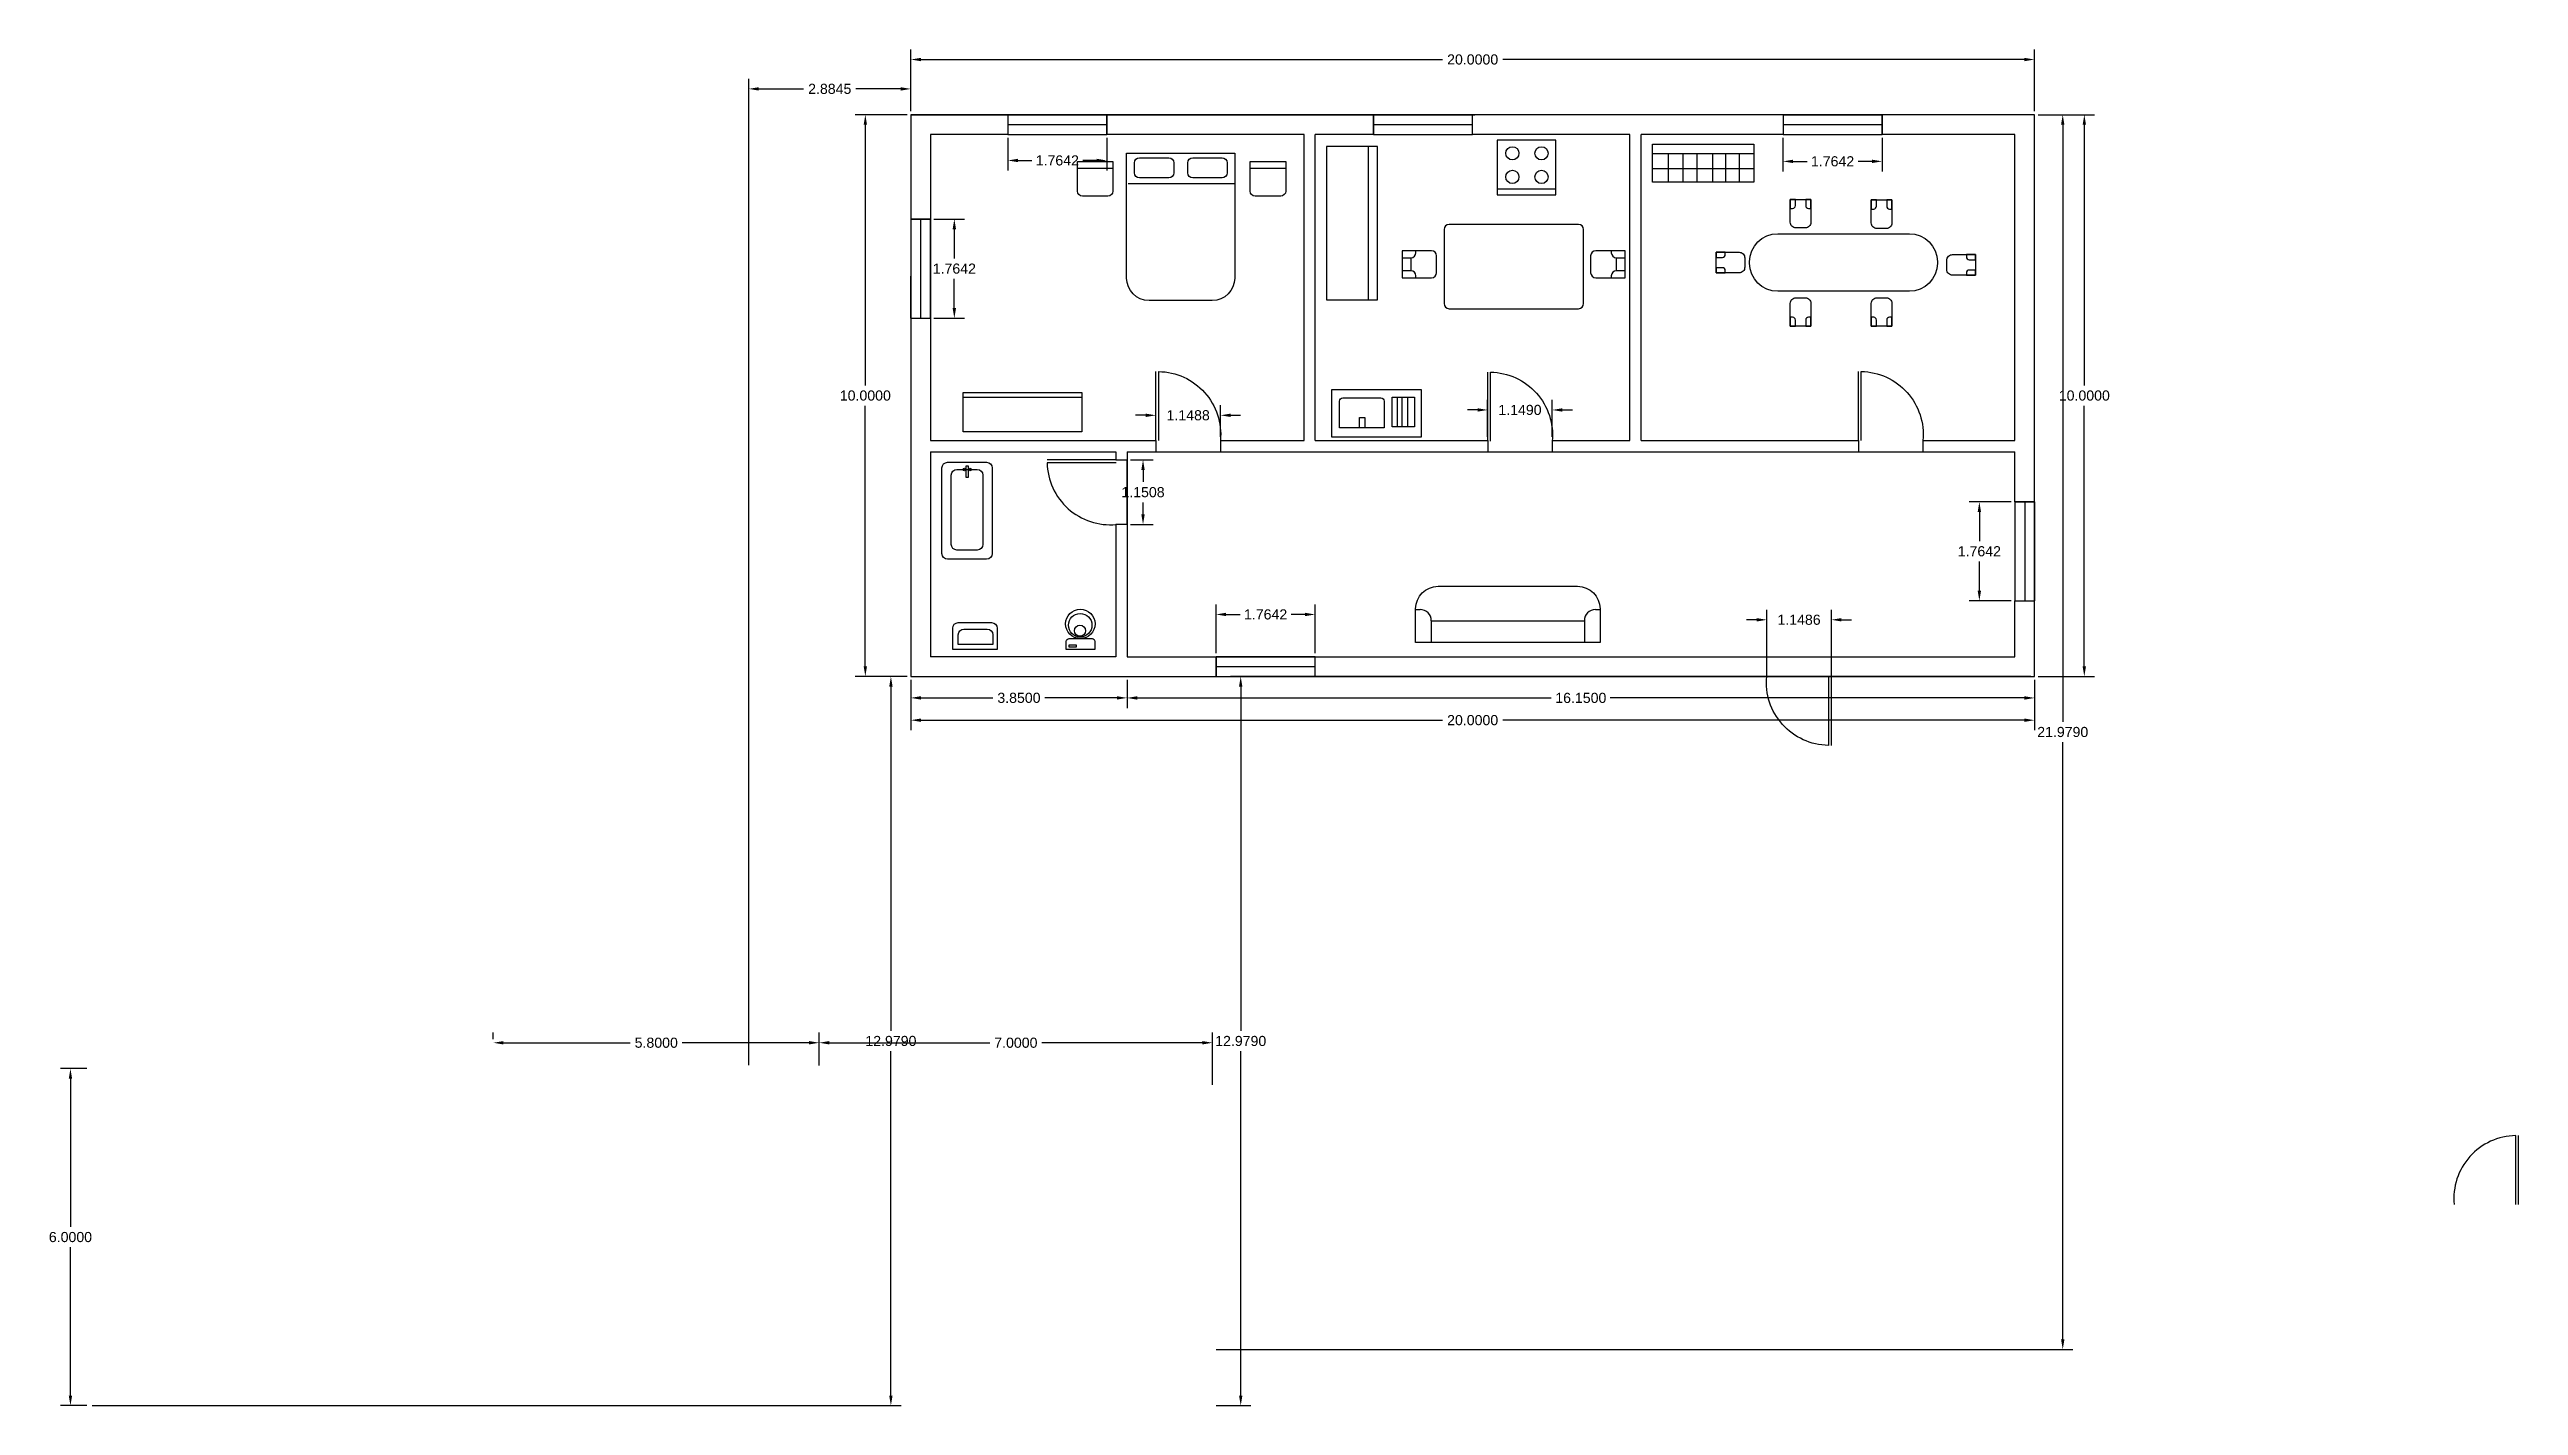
# Model space of a CAD drawing. Header units: millimetres. Extents: x 6.8 to 50.8, y 6.5 to 30.7.
import ezdxf

# ---------------------------------------------------------------- set-up
doc = ezdxf.new("R2010")
doc.units = ezdxf.units.MM
doc.header["$MEASUREMENT"] = 0
for name, color, linetype in [('Baie', 231, 'Continuous'), ('Bucatarie', 220, 'Continuous'), ('CamerBirouri', 34, 'Continuous'), ('cote', 140, 'Continuous'), ('fereastra', 30, 'Continuous'), ('MobilierDormitor', 10, 'Continuous'), ('MobilierLiving', 80, 'Continuous'), ('Pereti3D', 174, 'Continuous'), ('usa', 140, 'Continuous')]:
    doc.layers.add(name, color=color, linetype=linetype)
doc.layers.add('pereti', color=7, linetype='Continuous', true_color=0xfaf73d)
doc.styles.get("Standard").update_dxf_attribs({"font": 'arial.ttf'})
doc.dimstyles.get("Standard").update_dxf_attribs({"dimtxt": 0.18, "dimasz": 0.18, "dimexe": 0.18, "dimexo": 0.0625, "dimgap": 0.09, "dimtad": 0, "dimtih": 1, "dimtoh": 1, "dimdec": 4, "dimzin": 0, "dimdsep": 46, "dimtxsty": 'Standard', "dimcen": 0.09, "dimadec": 0, "dimazin": 0, "dimtfac": 1, "dimtdec": 4, "dimtofl": 0, "dimtmove": 0, "dimatfit": 3, "dimfxl": 1, "dimtolj": 1, "dimtzin": 0, "dimarcsym": 0})

# ---------------------------------------------------------------- blocks, each defined once
blk = doc.blocks.new('*D1')
at = {"layer": 'cote', "color": 0, "lineweight": -2, "transparency": 16777216}
for p, q in [((22.143, 29.575), (22.143, 30.674)), ((22.323, 30.494), (31.608, 30.494)), ((41.963, 30.494), (32.678, 30.494)), ((42.143, 29.575), (42.143, 30.674))]:
    blk.add_line(p, q, dxfattribs=at)
at = {"layer": 'cote', "color": 0, "transparency": 16777216}
for points in [[(22.323, 30.524), (22.323, 30.464), (22.143, 30.494)], [(41.963, 30.524), (41.963, 30.464), (42.143, 30.494)]]:
    blk.add_solid(points, dxfattribs=at)
at = {"layer": 'Defpoints', "color": 0, "transparency": 16777216}
for p in [(42.143, 30.494), (22.143, 29.512), (42.143, 29.512)]:
    blk.add_point(p, dxfattribs=at)
at = {"layer": 'cote', "color": 0, "transparency": 16777216, "insert": (32.143, 30.494), "char_height": 0.18, "attachment_point": 5}
blk.add_mtext('\\A1;20.0000', dxfattribs=at)
blk = doc.blocks.new('*D2')
at = {"layer": 'cote', "color": 0, "lineweight": -2, "transparency": 16777216}
for p, q in [((19.258, 12.596), (19.258, 30.151)), ((19.438, 29.971), (20.235, 29.971)), ((21.963, 29.971), (21.166, 29.971)), ((22.143, 29.575), (22.143, 30.151))]:
    blk.add_line(p, q, dxfattribs=at)
at = {"layer": 'cote', "color": 0, "transparency": 16777216}
for points in [[(19.438, 30.001), (19.438, 29.941), (19.258, 29.971)], [(21.963, 30.001), (21.963, 29.941), (22.143, 29.971)]]:
    blk.add_solid(points, dxfattribs=at)
at = {"layer": 'Defpoints', "color": 0, "transparency": 16777216}
for p in [(19.258, 29.971), (22.143, 29.512), (19.258, 12.533)]:
    blk.add_point(p, dxfattribs=at)
at = {"layer": 'cote', "color": 0, "transparency": 16777216, "insert": (20.701, 29.971), "char_height": 0.18, "attachment_point": 5}
blk.add_mtext('\\A1;2.8845', dxfattribs=at)
blk = doc.blocks.new('*D3')
at = {"layer": 'cote', "color": 0, "lineweight": -2, "transparency": 16777216}
for p, q in [((14.713, 13.055), (14.713, 13.172)), ((14.893, 12.992), (17.15, 12.992)), ((20.333, 12.992), (18.076, 12.992)), ((20.513, 13.055), (20.513, 13.172))]:
    blk.add_line(p, q, dxfattribs=at)
at = {"layer": 'cote', "color": 0, "transparency": 16777216}
for points in [[(14.893, 13.022), (14.893, 12.962), (14.713, 12.992)], [(20.333, 13.022), (20.333, 12.962), (20.513, 12.992)]]:
    blk.add_solid(points, dxfattribs=at)
at = {"layer": 'Defpoints', "color": 0, "transparency": 16777216}
for p in [(14.713, 12.992), (20.513, 12.992), (20.513, 12.992)]:
    blk.add_point(p, dxfattribs=at)
at = {"layer": 'cote', "color": 0, "transparency": 16777216, "insert": (17.613, 12.992), "char_height": 0.18, "attachment_point": 5}
blk.add_mtext('\\A1;5.8000', dxfattribs=at)
blk = doc.blocks.new('*D4')
at = {"layer": 'cote', "color": 0, "lineweight": -2, "transparency": 16777216}
for p, q in [((20.513, 12.587), (20.513, 13.172)), ((20.693, 12.992), (23.55, 12.992)), ((27.333, 12.992), (24.476, 12.992)), ((27.513, 12.246), (27.513, 13.172))]:
    blk.add_line(p, q, dxfattribs=at)
at = {"layer": 'cote', "color": 0, "transparency": 16777216}
for points in [[(20.693, 13.022), (20.693, 12.962), (20.513, 12.992)], [(27.333, 13.022), (27.333, 12.962), (27.513, 12.992)]]:
    blk.add_solid(points, dxfattribs=at)
at = {"layer": 'Defpoints', "color": 0, "transparency": 16777216}
for p in [(27.513, 12.992), (20.513, 12.524), (27.513, 12.183)]:
    blk.add_point(p, dxfattribs=at)
at = {"layer": 'cote', "color": 0, "transparency": 16777216, "insert": (24.013, 12.992), "char_height": 0.18, "attachment_point": 5}
blk.add_mtext('\\A1;7.0000', dxfattribs=at)
blk = doc.blocks.new('*D5')
at = {"layer": 'cote', "color": 0, "lineweight": -2, "transparency": 16777216}
for p, q in [((22.08, 29.512), (21.154, 29.512)), ((21.334, 29.332), (21.334, 24.694)), ((21.334, 19.692), (21.334, 24.33)), ((22.08, 19.512), (21.154, 19.512))]:
    blk.add_line(p, q, dxfattribs=at)
at = {"layer": 'cote', "color": 0, "transparency": 16777216}
for points in [[(21.304, 29.332), (21.364, 29.332), (21.334, 29.512)], [(21.304, 19.692), (21.364, 19.692), (21.334, 19.512)]]:
    blk.add_solid(points, dxfattribs=at)
at = {"layer": 'Defpoints', "color": 0, "transparency": 16777216}
for p in [(21.334, 29.512), (22.143, 29.512), (22.143, 19.512)]:
    blk.add_point(p, dxfattribs=at)
at = {"layer": 'cote', "color": 0, "transparency": 16777216, "insert": (21.334, 24.512), "char_height": 0.18, "attachment_point": 5}
blk.add_mtext('\\A1;10.0000', dxfattribs=at)
blk = doc.blocks.new('*D6')
at = {"layer": 'cote', "color": 0, "lineweight": -2, "transparency": 16777216}
for p, q in [((7.479, 12.533), (7.007, 12.533)), ((7.187, 12.353), (7.187, 9.715)), ((7.187, 6.713), (7.187, 9.351)), ((7.479, 6.533), (7.007, 6.533))]:
    blk.add_line(p, q, dxfattribs=at)
at = {"layer": 'cote', "color": 0, "transparency": 16777216}
for points in [[(7.157, 12.353), (7.217, 12.353), (7.187, 12.533)], [(7.157, 6.713), (7.217, 6.713), (7.187, 6.533)]]:
    blk.add_solid(points, dxfattribs=at)
at = {"layer": 'Defpoints', "color": 0, "transparency": 16777216}
for p in [(7.541, 12.533), (7.187, 6.533), (7.541, 6.533)]:
    blk.add_point(p, dxfattribs=at)
at = {"layer": 'cote', "color": 0, "transparency": 16777216, "insert": (7.187, 9.533), "char_height": 0.18, "attachment_point": 5}
blk.add_mtext('\\A1;6.0000', dxfattribs=at)
blk = doc.blocks.new('*D7')
at = {"layer": 'cote', "color": 0, "lineweight": -2, "transparency": 16777216}
for p, q in [((22.08, 19.512), (21.609, 19.512)), ((21.789, 19.332), (21.789, 13.205)), ((21.789, 6.713), (21.789, 12.841)), ((7.576, 6.533), (21.969, 6.533))]:
    blk.add_line(p, q, dxfattribs=at)
at = {"layer": 'cote', "color": 0, "transparency": 16777216}
for points in [[(21.759, 19.332), (21.819, 19.332), (21.789, 19.512)], [(21.759, 6.713), (21.819, 6.713), (21.789, 6.533)]]:
    blk.add_solid(points, dxfattribs=at)
at = {"layer": 'Defpoints', "color": 0, "transparency": 16777216}
for p in [(21.789, 19.512), (22.143, 19.512), (7.513, 6.533)]:
    blk.add_point(p, dxfattribs=at)
at = {"layer": 'cote', "color": 0, "transparency": 16777216, "insert": (21.789, 13.023), "char_height": 0.18, "attachment_point": 5}
blk.add_mtext('\\A1;12.9790', dxfattribs=at)
blk = doc.blocks.new('*D8')
at = {"layer": 'cote', "color": 0, "lineweight": -2, "transparency": 16777216}
for p, q in [((22.143, 19.45), (22.143, 18.554)), ((42.143, 19.45), (42.143, 18.554)), ((22.323, 18.734), (31.608, 18.734)), ((41.963, 18.734), (32.678, 18.734))]:
    blk.add_line(p, q, dxfattribs=at)
at = {"layer": 'cote', "color": 0, "transparency": 16777216}
for points in [[(22.323, 18.764), (22.323, 18.704), (22.143, 18.734)], [(41.963, 18.764), (41.963, 18.704), (42.143, 18.734)]]:
    blk.add_solid(points, dxfattribs=at)
at = {"layer": 'Defpoints', "color": 0, "transparency": 16777216}
for p in [(22.143, 19.512), (42.143, 19.512), (42.143, 18.734)]:
    blk.add_point(p, dxfattribs=at)
at = {"layer": 'cote', "color": 0, "transparency": 16777216, "insert": (32.143, 18.734), "char_height": 0.18, "attachment_point": 5}
blk.add_mtext('\\A1;20.0000', dxfattribs=at)
blk = doc.blocks.new('*D9')
at = {"layer": 'cote', "color": 0, "lineweight": -2, "transparency": 16777216}
for p, q in [((42.205, 29.512), (43.209, 29.512)), ((43.029, 29.332), (43.029, 24.694)), ((43.029, 19.692), (43.029, 24.33)), ((42.205, 19.512), (43.209, 19.512))]:
    blk.add_line(p, q, dxfattribs=at)
at = {"layer": 'cote', "color": 0, "transparency": 16777216}
for points in [[(42.999, 29.332), (43.059, 29.332), (43.029, 29.512)], [(42.999, 19.692), (43.059, 19.692), (43.029, 19.512)]]:
    blk.add_solid(points, dxfattribs=at)
at = {"layer": 'Defpoints', "color": 0, "transparency": 16777216}
for p in [(42.143, 29.512), (43.029, 29.512), (42.143, 19.512)]:
    blk.add_point(p, dxfattribs=at)
at = {"layer": 'cote', "color": 0, "transparency": 16777216, "insert": (43.029, 24.512), "char_height": 0.18, "attachment_point": 5}
blk.add_mtext('\\A1;10.0000', dxfattribs=at)
blk = doc.blocks.new('*D10')
at = {"layer": 'cote', "color": 0, "lineweight": -2, "transparency": 16777216}
for p, q in [((42.205, 29.512), (42.825, 29.512)), ((42.645, 29.332), (42.645, 18.705)), ((42.645, 7.713), (42.645, 18.341)), ((27.576, 7.533), (42.825, 7.533))]:
    blk.add_line(p, q, dxfattribs=at)
at = {"layer": 'cote', "color": 0, "transparency": 16777216}
for points in [[(42.615, 29.332), (42.675, 29.332), (42.645, 29.512)], [(42.615, 7.713), (42.675, 7.713), (42.645, 7.533)]]:
    blk.add_solid(points, dxfattribs=at)
at = {"layer": 'Defpoints', "color": 0, "transparency": 16777216}
for p in [(42.143, 29.512), (27.513, 7.533), (42.645, 7.533)]:
    blk.add_point(p, dxfattribs=at)
at = {"layer": 'cote', "color": 0, "transparency": 16777216, "insert": (42.645, 18.523), "char_height": 0.18, "attachment_point": 5}
blk.add_mtext('\\A1;21.9790', dxfattribs=at)
blk = doc.blocks.new('*D11')
at = {"layer": 'cote', "color": 0, "lineweight": -2, "transparency": 16777216}
for p, q in [((42.08, 19.512), (27.835, 19.512)), ((28.015, 19.332), (28.015, 13.205)), ((28.015, 6.713), (28.015, 12.841)), ((27.576, 6.533), (28.195, 6.533))]:
    blk.add_line(p, q, dxfattribs=at)
at = {"layer": 'cote', "color": 0, "transparency": 16777216}
for points in [[(27.985, 19.332), (28.045, 19.332), (28.015, 19.512)], [(27.985, 6.713), (28.045, 6.713), (28.015, 6.533)]]:
    blk.add_solid(points, dxfattribs=at)
at = {"layer": 'Defpoints', "color": 0, "transparency": 16777216}
for p in [(42.143, 19.512), (27.513, 6.533), (28.015, 6.533)]:
    blk.add_point(p, dxfattribs=at)
at = {"layer": 'cote', "color": 0, "transparency": 16777216, "insert": (28.015, 13.023), "char_height": 0.18, "attachment_point": 5}
blk.add_mtext('\\A1;12.9790', dxfattribs=at)
blk = doc.blocks.new('*D12')
at = {"layer": 'cote', "color": 0, "lineweight": -2, "transparency": 16777216}
for p, q in [((22.143, 19.45), (22.143, 18.951)), ((25.993, 19.45), (25.993, 18.951)), ((22.323, 19.131), (23.605, 19.131)), ((25.813, 19.131), (24.531, 19.131))]:
    blk.add_line(p, q, dxfattribs=at)
at = {"layer": 'cote', "color": 0, "transparency": 16777216}
for points in [[(22.323, 19.161), (22.323, 19.101), (22.143, 19.131)], [(25.813, 19.161), (25.813, 19.101), (25.993, 19.131)]]:
    blk.add_solid(points, dxfattribs=at)
at = {"layer": 'Defpoints', "color": 0, "transparency": 16777216}
for p in [(22.143, 19.512), (25.993, 19.512), (25.993, 19.131)]:
    blk.add_point(p, dxfattribs=at)
at = {"layer": 'cote', "color": 0, "transparency": 16777216, "insert": (24.068, 19.131), "char_height": 0.18, "attachment_point": 5}
blk.add_mtext('\\A1;3.8500', dxfattribs=at)
blk = doc.blocks.new('*D13')
at = {"layer": 'cote', "color": 0, "lineweight": -2, "transparency": 16777216}
for p, q in [((25.993, 19.45), (25.993, 18.95)), ((42.143, 19.45), (42.143, 18.95)), ((26.173, 19.13), (33.543, 19.13)), ((41.963, 19.13), (34.593, 19.13))]:
    blk.add_line(p, q, dxfattribs=at)
at = {"layer": 'cote', "color": 0, "transparency": 16777216}
for points in [[(26.173, 19.16), (26.173, 19.1), (25.993, 19.13)], [(41.963, 19.16), (41.963, 19.1), (42.143, 19.13)]]:
    blk.add_solid(points, dxfattribs=at)
at = {"layer": 'Defpoints', "color": 0, "transparency": 16777216}
for p in [(25.993, 19.512), (42.143, 19.512), (42.143, 19.13)]:
    blk.add_point(p, dxfattribs=at)
at = {"layer": 'cote', "color": 0, "transparency": 16777216, "insert": (34.068, 19.13), "char_height": 0.18, "attachment_point": 5}
blk.add_mtext('\\A1;16.1500', dxfattribs=at)
blk = doc.blocks.new('usa')
at = {"layer": 'cote'}
for p, q in [((-0.065, -0.004), (-0.065, 1.224)), ((-0.015, -0.004), (-0.015, 1.224))]:
    blk.add_line(p, q, dxfattribs=at)
blk.add_arc((-0.045, 0.101), 1.123, 91.01, 185.3438, dxfattribs=at)
blk = doc.blocks.new('fereastra')
at = {"layer": 'fereastra'}
for p, q in [((0, 0.35), (-1.764, 0.35)), ((-1.764, 0.35), (-1.764, 0)), ((-1.764, 0.175), (0, 0.175)), ((-1.764, 0), (0, 0)), ((0, 0), (0, 0.35))]:
    blk.add_line(p, q, dxfattribs=at)
blk = doc.blocks.new('*D16')
at = {"layer": 'cote', "color": 0, "lineweight": -2, "transparency": 16777216}
for p, q in [((23.869, 29.1), (23.869, 28.517)), ((25.633, 29.1), (25.633, 28.517)), ((24.049, 28.697), (24.297, 28.697)), ((25.453, 28.697), (25.206, 28.697))]:
    blk.add_line(p, q, dxfattribs=at)
at = {"layer": 'cote', "color": 0, "transparency": 16777216}
for points in [[(24.049, 28.727), (24.049, 28.667), (23.869, 28.697)], [(25.453, 28.727), (25.453, 28.667), (25.633, 28.697)]]:
    blk.add_solid(points, dxfattribs=at)
at = {"layer": 'Defpoints', "color": 0, "transparency": 16777216}
for p in [(23.869, 29.162), (25.633, 29.162), (25.633, 28.697)]:
    blk.add_point(p, dxfattribs=at)
at = {"layer": 'cote', "color": 0, "transparency": 16777216, "insert": (24.751, 28.697), "char_height": 0.18, "attachment_point": 5}
blk.add_mtext('\\A1;1.7642', dxfattribs=at)
blk = doc.blocks.new('*D17')
at = {"layer": 'cote', "color": 0, "lineweight": -2, "transparency": 16777216}
for p, q in [((22.555, 27.653), (23.098, 27.653)), ((22.918, 27.473), (22.918, 26.953)), ((22.918, 26.069), (22.918, 26.589)), ((22.555, 25.889), (23.098, 25.889))]:
    blk.add_line(p, q, dxfattribs=at)
at = {"layer": 'cote', "color": 0, "transparency": 16777216}
for points in [[(22.888, 27.473), (22.948, 27.473), (22.918, 27.653)], [(22.888, 26.069), (22.948, 26.069), (22.918, 25.889)]]:
    blk.add_solid(points, dxfattribs=at)
at = {"layer": 'Defpoints', "color": 0, "transparency": 16777216}
for p in [(22.493, 27.653), (22.493, 25.889), (22.918, 25.889)]:
    blk.add_point(p, dxfattribs=at)
at = {"layer": 'cote', "color": 0, "transparency": 16777216, "insert": (22.918, 26.771), "char_height": 0.18, "attachment_point": 5}
blk.add_mtext('\\A1;1.7642', dxfattribs=at)
blk = doc.blocks.new('*D18')
at = {"layer": 'cote', "color": 0, "lineweight": -2, "transparency": 16777216}
for p, q in [((26.505, 23.775), (26.505, 24.341)), ((27.654, 23.775), (27.654, 24.341)), ((26.325, 24.161), (26.145, 24.161)), ((27.834, 24.161), (28.014, 24.161))]:
    blk.add_line(p, q, dxfattribs=at)
at = {"layer": 'cote', "color": 0, "transparency": 16777216}
for points in [[(26.325, 24.191), (26.325, 24.131), (26.505, 24.161)], [(27.834, 24.191), (27.834, 24.131), (27.654, 24.161)]]:
    blk.add_solid(points, dxfattribs=at)
at = {"layer": 'Defpoints', "color": 0, "transparency": 16777216}
for p in [(27.654, 24.161), (26.505, 23.712), (27.654, 23.712)]:
    blk.add_point(p, dxfattribs=at)
at = {"layer": 'cote', "color": 0, "transparency": 16777216, "insert": (27.08, 24.161), "char_height": 0.18, "attachment_point": 5}
blk.add_mtext('\\A1;1.1488', dxfattribs=at)
blk = doc.blocks.new('*D19')
at = {"layer": 'cote', "color": 0, "lineweight": -2, "transparency": 16777216}
for p, q in [((26.055, 23.368), (26.456, 23.368)), ((26.276, 23.188), (26.276, 22.974)), ((26.276, 22.397), (26.276, 22.61)), ((26.055, 22.217), (26.456, 22.217))]:
    blk.add_line(p, q, dxfattribs=at)
at = {"layer": 'cote', "color": 0, "transparency": 16777216}
for points in [[(26.246, 23.188), (26.306, 23.188), (26.276, 23.368)], [(26.246, 22.397), (26.306, 22.397), (26.276, 22.217)]]:
    blk.add_solid(points, dxfattribs=at)
at = {"layer": 'Defpoints', "color": 0, "transparency": 16777216}
for p in [(25.993, 23.368), (25.993, 22.217), (26.276, 22.217)]:
    blk.add_point(p, dxfattribs=at)
at = {"layer": 'cote', "color": 0, "transparency": 16777216, "insert": (26.276, 22.792), "char_height": 0.18, "attachment_point": 5}
blk.add_mtext('\\A1;1.1508', dxfattribs=at)
blk = doc.blocks.new('*D20')
at = {"layer": 'cote', "color": 0, "lineweight": -2, "transparency": 16777216}
for p, q in [((27.576, 19.925), (27.576, 20.796)), ((29.34, 19.925), (29.34, 20.796)), ((27.756, 20.616), (28.004, 20.616)), ((29.16, 20.616), (28.912, 20.616))]:
    blk.add_line(p, q, dxfattribs=at)
at = {"layer": 'cote', "color": 0, "transparency": 16777216}
for points in [[(27.756, 20.646), (27.756, 20.586), (27.576, 20.616)], [(29.16, 20.646), (29.16, 20.586), (29.34, 20.616)]]:
    blk.add_solid(points, dxfattribs=at)
at = {"layer": 'Defpoints', "color": 0, "transparency": 16777216}
for p in [(29.34, 20.616), (27.576, 19.862), (29.34, 19.862)]:
    blk.add_point(p, dxfattribs=at)
at = {"layer": 'cote', "color": 0, "transparency": 16777216, "insert": (28.458, 20.616), "char_height": 0.18, "attachment_point": 5}
blk.add_mtext('\\A1;1.7642', dxfattribs=at)
blk = doc.blocks.new('*D21')
at = {"layer": 'cote', "color": 0, "lineweight": -2, "transparency": 16777216}
for p, q in [((37.378, 19.575), (37.378, 20.701)), ((38.527, 19.575), (38.527, 20.701)), ((37.198, 20.521), (37.018, 20.521)), ((38.707, 20.521), (38.887, 20.521))]:
    blk.add_line(p, q, dxfattribs=at)
at = {"layer": 'cote', "color": 0, "transparency": 16777216}
for points in [[(37.198, 20.551), (37.198, 20.491), (37.378, 20.521)], [(38.707, 20.551), (38.707, 20.491), (38.527, 20.521)]]:
    blk.add_solid(points, dxfattribs=at)
at = {"layer": 'Defpoints', "color": 0, "transparency": 16777216}
for p in [(38.527, 20.521), (37.378, 19.512), (38.527, 19.512)]:
    blk.add_point(p, dxfattribs=at)
at = {"layer": 'cote', "color": 0, "transparency": 16777216, "insert": (37.952, 20.521), "char_height": 0.18, "attachment_point": 5}
blk.add_mtext('\\A1;1.1486', dxfattribs=at)
blk = doc.blocks.new('*D22')
at = {"layer": 'cote', "color": 0, "lineweight": -2, "transparency": 16777216}
for p, q in [((41.73, 22.622), (40.981, 22.622)), ((41.161, 22.442), (41.161, 21.922)), ((41.161, 21.038), (41.161, 21.558)), ((41.73, 20.858), (40.981, 20.858))]:
    blk.add_line(p, q, dxfattribs=at)
at = {"layer": 'cote', "color": 0, "transparency": 16777216}
for points in [[(41.131, 22.442), (41.191, 22.442), (41.161, 22.622)], [(41.131, 21.038), (41.191, 21.038), (41.161, 20.858)]]:
    blk.add_solid(points, dxfattribs=at)
at = {"layer": 'Defpoints', "color": 0, "transparency": 16777216}
for p in [(41.161, 22.622), (41.793, 22.622), (41.793, 20.858)]:
    blk.add_point(p, dxfattribs=at)
at = {"layer": 'cote', "color": 0, "transparency": 16777216, "insert": (41.161, 21.74), "char_height": 0.18, "attachment_point": 5}
blk.add_mtext('\\A1;1.7642', dxfattribs=at)
blk = doc.blocks.new('*D23')
at = {"layer": 'cote', "color": 0, "lineweight": -2, "transparency": 16777216}
for p, q in [((32.23, 24.256), (32.05, 24.256)), ((32.41, 23.775), (32.41, 24.436)), ((33.559, 23.775), (33.559, 24.436)), ((33.739, 24.256), (33.919, 24.256))]:
    blk.add_line(p, q, dxfattribs=at)
at = {"layer": 'cote', "color": 0, "transparency": 16777216}
for points in [[(32.23, 24.286), (32.23, 24.226), (32.41, 24.256)], [(33.739, 24.286), (33.739, 24.226), (33.559, 24.256)]]:
    blk.add_solid(points, dxfattribs=at)
at = {"layer": 'Defpoints', "color": 0, "transparency": 16777216}
for p in [(32.41, 24.256), (32.41, 23.712), (33.559, 23.712)]:
    blk.add_point(p, dxfattribs=at)
at = {"layer": 'cote', "color": 0, "transparency": 16777216, "insert": (32.985, 24.256), "char_height": 0.18, "attachment_point": 5}
blk.add_mtext('\\A1;1.1490', dxfattribs=at)
blk = doc.blocks.new('*D24')
at = {"layer": 'cote', "color": 0, "lineweight": -2, "transparency": 16777216}
for p, q in [((37.666, 29.1), (37.666, 28.501)), ((39.431, 29.1), (39.431, 28.501)), ((37.846, 28.681), (38.094, 28.681)), ((39.251, 28.681), (39.003, 28.681))]:
    blk.add_line(p, q, dxfattribs=at)
at = {"layer": 'cote', "color": 0, "transparency": 16777216}
for points in [[(37.846, 28.711), (37.846, 28.651), (37.666, 28.681)], [(39.251, 28.711), (39.251, 28.651), (39.431, 28.681)]]:
    blk.add_solid(points, dxfattribs=at)
at = {"layer": 'Defpoints', "color": 0, "transparency": 16777216}
for p in [(37.666, 29.162), (39.431, 29.162), (39.431, 28.681)]:
    blk.add_point(p, dxfattribs=at)
at = {"layer": 'cote', "color": 0, "transparency": 16777216, "insert": (38.549, 28.681), "char_height": 0.18, "attachment_point": 5}
blk.add_mtext('\\A1;1.7642', dxfattribs=at)
blk = doc.blocks.new('scauneBirou')
at = {"layer": 'CamerBirouri'}
for points in [[(0, 0.367), (0.408, 0.367, -0.414214), (0.508, 0.267), (0.508, 0.1, -0.414214), (0.408, 0), (0, 0)], [(0, 0.275), (0.111, 0.275, 0.414214), (0.161, 0.325), (0.161, 0.367), (0, 0.367)], [(0, 0), (0.161, 0), (0.161, 0.042, 0.414214), (0.111, 0.092), (0, 0.092)]]:
    blk.add_lwpolyline(points, format="xyb", close=True, dxfattribs=at)

msp = doc.modelspace()

# ---------------------------------------------------------------- linework, layer by layer
at = {"layer": 'Baie'}
for points in [[(22.79852, 23.32452), (23.49183, 23.32452, -0.41421356), (23.59183, 23.22452), (23.59183, 21.69853, -0.41421356), (23.49183, 21.59853), (22.79852, 21.59853, -0.41421356), (22.69852, 21.69853), (22.69852, 23.22452, -0.41421356)], [(22.96308, 23.19537), (23.32727, 23.19537, -0.41421356), (23.42727, 23.09537), (23.42727, 21.86291, -0.41421356), (23.32727, 21.76291), (22.96308, 21.76291, -0.41421356), (22.86308, 21.86291), (22.86308, 23.09537, -0.41421356)], [(22.98858, 20.47015), (23.58003, 20.47015, -0.41421356), (23.68003, 20.37015), (23.68003, 19.99266), (22.88858, 19.99266), (22.88858, 20.37015, -0.41421356)], [(23.08814, 20.3535), (23.50322, 20.3535, -0.41421356), (23.60322, 20.2535), (23.60322, 20.08091), (22.98814, 20.08091), (22.98814, 20.2535, -0.41421356)], [(24.96077, 20.18709), (25.36929, 20.18709, -0.41421356), (25.41929, 20.13709), (25.41929, 19.99225), (24.91077, 19.99225), (24.91077, 20.13709, -0.41421356)]]:
    msp.add_lwpolyline(points, format="xyb", close=True, dxfattribs=at)
for points in [[(23.17304, 23.25835), (23.12146, 23.25835), (23.12146, 23.05887), (23.17304, 23.05887)], [(24.96197, 20.07337), (25.08405, 20.07337), (25.08405, 20.03095), (24.96197, 20.03095)]]:
    msp.add_lwpolyline(points, close=True, dxfattribs=at)
for centre, radius in [((23.10039, 23.19537), 0.02372), ((23.19339, 23.19537), 0.02372), ((25.16062, 20.44803), 0.26159), ((25.15832, 20.42465), 0.20863), ((25.15448, 20.32656), 0.09956)]:
    msp.add_circle(centre, radius, dxfattribs=at)
at = {"layer": 'Bucatarie'}
for p, q in [((32.5814, 29.05834), (32.5814, 28.08463)), ((33.62114, 29.05834), (32.5814, 29.05834)), ((33.62114, 28.08463), (33.62114, 29.05834)), ((30.28634, 26.22597), (30.28634, 28.94048)), ((32.5814, 28.19357), (33.62234, 28.19357)), ((32.5814, 28.08463), (33.62114, 28.08463)), ((31.63475, 27.46802), (31.63475, 26.14851)), ((34.02619, 27.55802), (31.72475, 27.55802)), ((34.11619, 26.14851), (34.11619, 27.46802)), ((30.88929, 27.08878), (30.88929, 26.60935)), ((31.412, 27.08878), (30.88929, 27.08878)), ((31.04462, 26.96545), (31.04462, 26.73268)), ((31.502, 26.69935), (31.502, 26.99878)), ((34.2432, 26.99878), (34.2432, 26.69935)), ((34.85591, 27.08878), (34.3332, 27.08878)), ((34.70058, 26.73268), (34.70058, 26.96545)), ((34.85591, 26.60935), (34.85591, 27.08878)), ((30.88929, 26.60935), (31.412, 26.60935)), ((34.3332, 26.60935), (34.85591, 26.60935)), ((31.72475, 26.05851), (34.02619, 26.05851)), ((30.79753, 24.48254), (30.79753, 23.95965)), ((30.88274, 24.49065), (30.88274, 23.95965)), ((30.98419, 24.48254), (30.98419, 23.9637)), ((30.12835, 23.93231), (30.12835, 24.1217)), ((30.12835, 24.1217), (30.22315, 24.1217)), ((30.22315, 24.1217), (30.22315, 23.95336))]:
    msp.add_line(p, q, dxfattribs=at)
for points in [[(30.4506, 28.94529), (29.53913, 28.94529), (29.53913, 26.21381), (30.4506, 26.21381)], [(29.63886, 24.61787), (31.22939, 24.61787), (31.22939, 23.77411), (29.63886, 23.77411)], [(30.71298, 24.48375), (31.10545, 24.48375), (31.10545, 23.95758), (30.71298, 23.95758)]]:
    msp.add_lwpolyline(points, close=True, dxfattribs=at)
for points in [[(30.88929, 26.96545), (31.04462, 26.96545, 0.41421356), (31.13462, 27.05545), (31.13462, 27.08878), (30.88929, 27.08878)], [(34.85591, 27.08878), (34.61058, 27.08878), (34.61058, 27.05545, 0.41421356), (34.70058, 26.96545), (34.85591, 26.96545)], [(30.88929, 26.60935), (31.13462, 26.60935), (31.13462, 26.64268, 0.41421356), (31.04462, 26.73268), (30.88929, 26.73268)], [(34.85591, 26.73268), (34.70058, 26.73268, 0.41421356), (34.61058, 26.64268), (34.61058, 26.60935), (34.85591, 26.60935)], [(29.83313, 24.47343), (30.50839, 24.47343, -0.41421356), (30.56839, 24.41343), (30.56839, 23.93695), (29.77313, 23.93695), (29.77313, 24.41343, -0.41421356)]]:
    msp.add_lwpolyline(points, format="xyb", close=True, dxfattribs=at)
for centre in [(32.85001, 28.8248), (33.36703, 28.8248), (32.85001, 28.40398), (33.36703, 28.40398)]:
    msp.add_circle(centre, 0.11764, dxfattribs=at)
for centre, start, end in [((31.72475, 27.46802), 90, 180), ((34.02619, 27.46802), 0, 90), ((31.412, 26.99878), 0, 90), ((34.3332, 26.99878), 90, 180), ((31.412, 26.69935), 270, 0), ((34.3332, 26.69935), 180, 270), ((31.72475, 26.14851), 180, 270), ((34.02619, 26.14851), 270, 0)]:
    msp.add_arc(centre, 0.09, start, end, dxfattribs=at)
at = {"layer": 'CamerBirouri'}
for p, q in [((35.34297, 28.81839), (37.14609, 28.81839)), ((35.62087, 28.81839), (35.62087, 28.30838)), ((35.88073, 28.81839), (35.88073, 28.31693)), ((36.13143, 28.81839), (36.13143, 28.30838)), ((36.40943, 28.99294), (36.40943, 28.98662)), ((36.40943, 28.81839), (36.40943, 28.30637)), ((36.64199, 28.81839), (36.64199, 28.30838)), ((36.88526, 28.99294), (36.88526, 28.98662)), ((36.88526, 28.81839), (36.88526, 28.30637)), ((35.34297, 28.5537), (37.15255, 28.5537))]:
    msp.add_line(p, q, dxfattribs=at)
msp.add_lwpolyline([(35.34424, 28.98662), (37.14691, 28.98662), (37.14691, 28.30998), (35.34424, 28.30998)], close=True, dxfattribs=at)
msp.add_lwpolyline([(37.57148, 27.39266), (39.9149, 27.39266, -0.41421356), (40.4149, 26.89266), (40.4149, 26.86916, -0.41421356), (39.9149, 26.36916), (37.57148, 26.36916, -0.41421356), (37.07148, 26.86916), (37.07148, 26.89266, -0.41421356)], format="xyb", close=True, dxfattribs=at)
at = {"layer": 'fereastra', "extrusion": (0, -1, 0)}
for p, q in [((25.63347, 29.51221, 1), (23.8693, 29.51221, 1)), ((25.63347, 29.51221, 2.5), (23.8693, 29.51221, 2.5)), ((27.57569, 19.51221, 2.5), (29.33985, 19.51221, 2.5)), ((27.57569, 19.51221, 1), (29.33985, 19.51221, 1))]:
    msp.add_line(p, q, dxfattribs=at)
at = {"layer": 'fereastra', "extrusion": (0, 1, 0)}
for p, q in [((32.14283, 29.51221), (30.37866, 29.51221)), ((30.37866, 29.51221, 1), (32.14283, 29.51221, 1)), ((30.41615, 29.51221, 2.49953), (32.18032, 29.51221, 2.49953)), ((32.14283, 29.51221), (32.14283, 29.51221)), ((32.14283, 29.51221), (32.14283, 29.51221)), ((32.14283, 29.51221), (32.14283, 29.51221)), ((39.43066, 29.51221, 1), (37.66649, 29.51221, 1)), ((39.43066, 29.51221, 2.5), (37.66649, 29.51221, 2.5))]:
    msp.add_line(p, q, dxfattribs=at)
at = {"layer": 'fereastra', "extrusion": (-1, 0, 0)}
msp.add_line((22.14283, 25.88915), (22.14283, 26.63565), dxfattribs=at)
at = {"layer": 'fereastra', "extrusion": (1, 0, 0)}
for p, q in [((42.14283, 20.85796), (42.14283, 22.62213)), ((42.14283, 22.62213, 1), (42.14283, 20.85796, 1)), ((42.14283, 22.62213, 2.5), (42.14283, 20.85796, 2.5)), ((42.14283, 20.85796), (42.14283, 20.85796))]:
    msp.add_line(p, q, dxfattribs=at)
at = {"layer": 'MobilierDormitor'}
for p, q in [((25.10825, 28.56017), (25.74145, 28.56017)), ((26.0119, 28.28765), (27.90484, 28.28765)), ((28.18258, 28.56017), (28.81578, 28.56017)), ((23.07292, 24.48364), (25.18687, 24.48364))]:
    msp.add_line(p, q, dxfattribs=at)
for points in [[(25.10797, 28.67838), (25.74187, 28.67838), (25.74187, 28.15204, -0.41421356), (25.65187, 28.06204), (25.19797, 28.06204, -0.41421356), (25.10797, 28.15204)], [(25.98409, 28.82783), (27.90776, 28.82783), (27.90776, 26.6037, -0.41421356), (27.50776, 26.2037), (26.38409, 26.2037, -0.41421356), (25.98409, 26.6037)], [(26.21456, 28.74504), (26.73382, 28.74504, -0.41421356), (26.82382, 28.65504), (26.82382, 28.47781, -0.41421356), (26.73382, 28.38781), (26.21456, 28.38781, -0.41421356), (26.12456, 28.47781), (26.12456, 28.65504, -0.41421356)], [(27.16287, 28.74504), (27.68213, 28.74504, -0.41421356), (27.77213, 28.65504), (27.77213, 28.47781, -0.41421356), (27.68213, 28.38781), (27.16287, 28.38781, -0.41421356), (27.07287, 28.47781), (27.07287, 28.65504, -0.41421356)], [(28.1823, 28.67838), (28.8162, 28.67838), (28.8162, 28.15204, -0.41421356), (28.7262, 28.06204), (28.2723, 28.06204, -0.41421356), (28.1823, 28.15204)]]:
    msp.add_lwpolyline(points, format="xyb", close=True, dxfattribs=at)
msp.add_lwpolyline([(23.07589, 24.56865), (25.18711, 24.56865), (25.18711, 23.86567), (23.07589, 23.86567)], close=True, dxfattribs=at)
at = {"layer": 'MobilierLiving'}
for p, q in [((31.12862, 20.705), (31.20696, 20.705)), ((34.33067, 20.705), (34.409, 20.705)), ((31.40696, 20.505), (31.40696, 20.11914)), ((31.40696, 20.505), (34.13067, 20.505)), ((34.13067, 20.505), (34.13067, 20.11914))]:
    msp.add_line(p, q, dxfattribs=at)
msp.add_lwpolyline([(31.5287, 21.1169), (34.00956, 21.1169, -0.41421356), (34.40956, 20.7169), (34.40956, 20.11648), (31.1287, 20.11648), (31.1287, 20.7169, -0.41421356)], format="xyb", close=True, dxfattribs=at)
for centre, start, end in [((31.20696, 20.505), 0, 90), ((34.33067, 20.505), 90, 180)]:
    msp.add_arc(centre, 0.2, start, end, dxfattribs=at)
at = {"layer": 'pereti'}
for p, q in [((22.14283, 29.51221), (22.14283, 27.65332)), ((22.14283, 29.51221), (22.14283, 27.65332)), ((22.14283, 29.51221), (22.14283, 27.65332)), ((23.8693, 29.51221), (22.14283, 29.51221)), ((23.8693, 29.51221), (23.8693, 29.16221)), ((23.8693, 29.51221), (25.63347, 29.51221)), ((30.37866, 29.51221), (25.63347, 29.51221)), ((25.63347, 29.51221), (25.63347, 29.16221)), ((30.37866, 29.16221), (30.37866, 29.51221)), ((30.37866, 29.51221), (32.14283, 29.51221)), ((37.66649, 29.51221), (32.14283, 29.51221)), ((32.14283, 29.16221), (32.14283, 29.51221)), ((37.66649, 29.51221), (37.66649, 29.16221)), ((37.66649, 29.51221), (39.43066, 29.51221)), ((42.14283, 29.51221), (39.43066, 29.51221)), ((39.43066, 29.51221), (39.43066, 29.16221)), ((42.14283, 22.62213), (42.14283, 29.51221)), ((22.49283, 29.16221), (22.49283, 27.65332)), ((23.8693, 29.16221), (22.49283, 29.16221)), ((23.8693, 29.16221), (25.63347, 29.16221)), ((23.8693, 29.16221), (25.63347, 29.16221)), ((29.14283, 29.16221), (25.63347, 29.16221)), ((29.14283, 23.71221), (29.14283, 29.16221)), ((29.34283, 23.71221), (29.34283, 29.16221)), ((30.37866, 29.16221), (29.34283, 29.16221)), ((30.37866, 29.16221), (32.14283, 29.16221)), ((34.94283, 29.16221), (32.14283, 29.16221)), ((34.94283, 23.71221), (34.94283, 29.16221)), ((35.14283, 23.71221), (35.14283, 29.16221)), ((37.66649, 29.16221), (35.14283, 29.16221)), ((37.66649, 29.16221), (39.43066, 29.16221)), ((41.79283, 29.16221), (39.43066, 29.16221)), ((41.79283, 23.71221), (41.79283, 29.16221)), ((22.14283, 27.65332), (22.49283, 27.65332)), ((22.14283, 27.65332), (22.14283, 25.88915)), ((22.49283, 27.65332), (22.49283, 25.88915)), ((22.14283, 25.88915), (22.14283, 23.51221)), ((22.14283, 25.88915), (22.14283, 23.51221)), ((22.14283, 25.88915), (22.14283, 19.51221)), ((22.14283, 25.88915), (22.49283, 25.88915)), ((22.49283, 25.88915), (22.49283, 23.71221)), ((22.49283, 23.71221), (26.50529, 23.71221)), ((22.49283, 23.71221), (26.50529, 23.71221)), ((22.49283, 23.51221), (22.49283, 19.86221)), ((22.49283, 23.51221), (25.79283, 23.51221)), ((25.79283, 23.51221), (25.79283, 23.36756)), ((25.79283, 23.36756), (25.99283, 23.36756)), ((25.99283, 23.51221), (26.50543, 23.51221)), ((25.99283, 23.51221), (25.99283, 23.36756)), ((25.99283, 23.36756), (25.99283, 22.21679)), ((26.50529, 23.71221), (26.50543, 23.51221)), ((26.50543, 23.51221), (27.65407, 23.51221)), ((27.65407, 23.71221), (29.14283, 23.71221)), ((27.65407, 23.71221), (27.65407, 23.51221)), ((27.65407, 23.51221), (32.41069, 23.51221)), ((29.34283, 23.71221), (32.41019, 23.71221)), ((32.41019, 23.71221), (32.41069, 23.51221)), ((32.41069, 23.51221), (33.55914, 23.51221)), ((33.55914, 23.71221), (34.94283, 23.71221)), ((33.55914, 23.71221), (33.55914, 23.51221)), ((33.55914, 23.51221), (35.14283, 23.51221)), ((35.14283, 23.71221), (39.00878, 23.71221)), ((35.14283, 23.51221), (39.00892, 23.51221)), ((39.00878, 23.71221), (39.00892, 23.51221)), ((40.15756, 23.71221), (41.79283, 23.71221)), ((40.15756, 23.71221), (40.15756, 23.51221)), ((40.15756, 23.51221), (41.79283, 23.51221)), ((41.79283, 22.62213), (41.79283, 23.51221)), ((41.79283, 22.62213), (42.14283, 22.62213)), ((41.79283, 22.62213), (41.79283, 20.85796)), ((42.14283, 22.62213), (42.14283, 20.85796)), ((25.79283, 22.22156), (25.79283, 19.86221)), ((25.99283, 22.21679), (25.79287, 22.21679)), ((25.99283, 22.21679), (25.99283, 19.86221)), ((41.79283, 19.86221), (41.79283, 20.85796)), ((41.79283, 20.85796), (42.14283, 20.85796)), ((42.14283, 19.51221), (42.14283, 20.85796)), ((25.79283, 19.86221), (22.49283, 19.86221)), ((25.99283, 19.86221), (27.57569, 19.86221)), ((27.57569, 19.51221), (27.57569, 19.86221)), ((27.57569, 19.86221), (29.33985, 19.86221)), ((29.33985, 19.86221), (37.37794, 19.86221)), ((29.33985, 19.51221), (29.33985, 19.86221)), ((37.37794, 19.51221), (37.37794, 19.86221)), ((37.37794, 19.86221), (38.52658, 19.86221)), ((38.52658, 19.86221), (41.79283, 19.86221)), ((38.52658, 19.86221), (38.52658, 19.51221)), ((22.14283, 19.51221), (27.57569, 19.51221)), ((27.57569, 19.51221), (29.33985, 19.51221)), ((29.33985, 19.51221), (37.37794, 19.51221)), ((37.37794, 19.51221), (38.52658, 19.51221)), ((38.52658, 19.51221), (42.14283, 19.51221))]:
    msp.add_line(p, q, dxfattribs=at)
at = {"layer": 'Pereti3D'}
msp.add_line((22.14283, 29.51221), (30.37866, 29.51221), dxfattribs=at)
for points in [[(22.14283, 29.51221), (23.00606, 29.51221), (23.00606, 29.51221)], [(22.49283, 29.16221), (22.49283, 23.71221)]]:
    msp.add_lwpolyline(points, dxfattribs=at)
at = {"layer": 'usa', "extrusion": (1, 9.73346e-16, 0)}
msp.add_line((25.99283, 22.21679, 2), (25.99283, 23.36756, 2), dxfattribs=at)
at = {"layer": 'usa', "extrusion": (0, -1, 0)}
for p, q in [((26.50543, 23.51221, 2), (27.65407, 23.51221, 2)), ((32.41069, 23.51221, 2), (33.55914, 23.51221, 2)), ((39.00892, 23.51221, 2), (40.15756, 23.51221, 2))]:
    msp.add_line(p, q, dxfattribs=at)

# ---------------------------------------------------------------- block references
at = {"layer": 'CamerBirouri'}
for p, rotation in [((37.79603, 28.0044), 270), ((39.23816, 27.99349), 270), ((41.09091, 27.02219), 180), ((38.16295, 25.74531), 90), ((39.60508, 25.74531), 90)]:
    msp.add_blockref('scauneBirou', p, dxfattribs=dict(at, rotation=rotation))
msp.add_blockref('scauneBirou', (36.47793, 26.69668), dxfattribs=at)
at = {"layer": 'cote'}
for p in [(25.63347, 29.16221), (32.14283, 29.16221), (39.43066, 29.16221), (29.33985, 19.51221)]:
    msp.add_blockref('fereastra', p, dxfattribs=at)
at = {"layer": 'fereastra', "rotation": 270}
for p in [(22.14283, 25.88915), (41.79283, 20.85796)]:
    msp.add_blockref('fereastra', p, dxfattribs=at)
at = {"layer": 'pereti', "xscale": -1}
for p in [(26.49055, 23.71636), (32.39626, 23.70589), (38.99343, 23.71769)]:
    msp.add_blockref('usa', p, dxfattribs=at)
at = {"layer": 'pereti', "rotation": 90}
msp.add_blockref('usa', (25.79328, 23.38063), dxfattribs=at)
at = {"layer": 'pereti', "xscale": -1, "rotation": 180}
msp.add_blockref('usa', (38.53906, 19.50865), dxfattribs=at)
at = {"layer": 'pereti'}
msp.add_blockref('usa', (50.77352, 10.11647), dxfattribs=at)

# ---------------------------------------------------------------- dimensions: what is measured, and where the dimension line sits
at = {"layer": 'cote'}
dim = msp.add_linear_dim(base=(42.14283, 30.49444), p1=(22.14283, 29.51221), p2=(42.14283, 29.51221), dimstyle='Standard', dxfattribs=at)
dim.commit()
dim.dimension.update_dxf_attribs({"geometry": '*D1', "text_midpoint": (32.14283, 30.49444), "dimtype": 160})
for base, p1, p2, picture, middle in [((19.25832, 29.97099), (22.14283, 29.51221), (19.25832, 12.53325), '*D2', (20.70057, 29.97099)), ((25.63347, 28.6971), (23.8693, 29.16221), (25.63347, 29.16221), '*D16', (24.75138, 28.6971)), ((39.43066, 28.68092), (37.66649, 29.16221), (39.43066, 29.16221), '*D24', (38.54857, 28.68092)), ((27.65407, 24.1607), (26.50529, 23.71221), (27.65407, 23.71221), '*D18', (27.07968, 24.1607)), ((32.410188, 24.255866), (33.559142, 23.712207), (32.410188, 23.712207), '*D23', (32.984665, 24.255866)), ((29.33985, 20.6159), (27.57569, 19.86221), (29.33985, 19.86221), '*D20', (28.45777, 20.6159)), ((38.52658, 20.52074), (37.37794, 19.51221), (38.52658, 19.51221), '*D21', (37.95226, 20.52074)), ((42.14283, 18.73411), (22.14283, 19.51221), (42.14283, 19.51221), '*D8', (32.14283, 18.73411)), ((25.99283, 19.13113), (22.14283, 19.51221), (25.99283, 19.51221), '*D12', (24.06783, 19.13113)), ((42.14283, 19.12996), (25.99283, 19.51221), (42.14283, 19.51221), '*D13', (34.06783, 19.12996)), ((20.513, 12.99203), (14.713, 12.99203), (20.513, 12.99203), '*D3', (17.613, 12.99203)), ((27.513, 12.99203), (20.513, 12.52448), (27.513, 12.18325), '*D4', (24.013, 12.99203))]:
    dim = msp.add_linear_dim(base=base, p1=p1, p2=p2, dimstyle='Standard', dxfattribs=at)
    dim.commit()
    dim.dimension.update_dxf_attribs({"geometry": picture, "text_midpoint": middle})
for base, p1, p2, picture, middle in [((21.33446, 29.51221), (22.14283, 19.51221), (22.14283, 29.51221), '*D5', (21.33446, 24.51221)), ((42.64457, 7.53325), (42.14283, 29.51221), (27.513, 7.53325), '*D10', (42.64457, 18.52273)), ((43.02885, 29.51221), (42.14283, 19.51221), (42.14283, 29.51221), '*D9', (43.02885, 24.51221)), ((22.91809, 25.88915), (22.49283, 27.65332), (22.49283, 25.88915), '*D17', (22.91809, 26.77124)), ((26.27617, 22.21679), (25.99283, 23.36756), (25.99283, 22.21679), '*D19', (26.27617, 22.79217)), ((41.16127, 22.62213), (41.79283, 20.85796), (41.79283, 22.62213), '*D22', (41.16127, 21.74004)), ((21.78861, 19.51221), (7.513, 6.53325), (22.14283, 19.51221), '*D7', (21.78861, 13.02273)), ((28.01474, 6.53325), (42.14283, 19.51221), (27.513, 6.53325), '*D11', (28.01474, 13.02273)), ((7.1869, 6.53325), (7.54113, 12.53325), (7.54113, 6.53325), '*D6', (7.1869, 9.53325))]:
    dim = msp.add_linear_dim(base=base, p1=p1, p2=p2, angle=90, dimstyle='Standard', dxfattribs=at)
    dim.commit()
    dim.dimension.update_dxf_attribs({"geometry": picture, "text_midpoint": middle})

doc.saveas('drawing.dxf')
